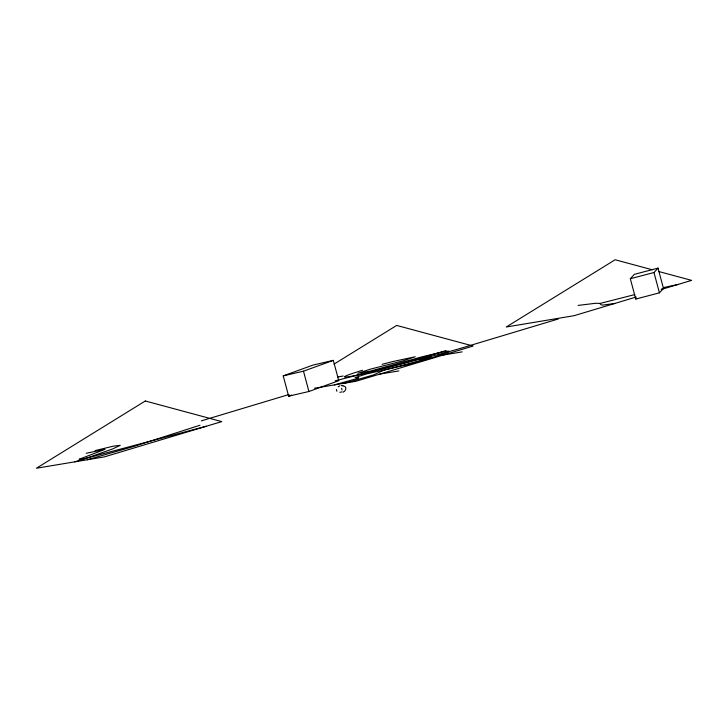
<?xml version="1.0" encoding="UTF-8"?>
<svg xmlns="http://www.w3.org/2000/svg" width="728" height="728" viewBox="0 0 728 728"><rect width="100%" height="100%" fill="white"/><g stroke="black" fill="none" stroke-linecap="round" stroke-linejoin="round"><path stroke-width="1.09" d="M336.391 389.444L336.882 391.264M342.97 392.228C345.909 391.282 347.775 386.304 342.888 385.785M630.321 278.742L634.37 274.338L658.03 268.113L663.472 288.434L659.422 292.838L635.762 299.053L630.321 278.742L653.981 272.518L658.03 268.113M635.762 299.053L636.572 298.18M338.101 386.85L339.849 385.831M341.887 391.764L341.414 391.992M334.034 364.109L396.678 325.425L473.136 346.037L355.674 381.345L314.496 388.224M283.219 375.876L313.058 365.065L333.315 360.369L338.757 380.689L308.927 391.5L288.661 396.196L283.219 375.876L303.476 371.18L333.315 360.369M288.661 396.196L291.646 395.113M362.499 370.215C361.898 370.516 334.58 378.606 348.321 376.776A48.084 2.603 -15 0 0 352.762 376.012L360.478 374.42A35.727 1.929 -15 0 0 372.081 371.671L404.531 362.899L445.918 350.577M74.711 461.852L81.682 459.677A100.528 5.433 -15 0 0 89.59 457.12L112.631 448.949L120.229 445.336L113.559 446.118L95.04 450.605M201.347 420.857L289.061 394.494M558.312 318.973L462.216 347.866A84.484 4.568 -15 0 1 445.836 352.525L335.208 380.817M636.135 297.042L574.137 315.679L506.242 327.009L615.142 259.76L652.279 269.769M661.151 289.526L691.6 280.371L658.831 271.535M200 425.234L134.48 446.246L87.315 459.75M334.334 384.912L356.656 378.633L358.731 377.786L355.164 377.495L366.694 373.901L408.272 364.464L426.936 359.295L443.479 353.954L448.976 351.67L448.794 351.133A36.245 1.956 -15 0 0 443.106 351.851L422.34 356.738L370.397 371.08L357.83 373.291L370.161 369.205L403.312 360.76L415.242 356.747L393.575 361.397A43.034 2.33 -15 0 0 385.057 363.554L382.118 364.319M344.253 383.256L346.209 382.737A65.784 3.558 -15 0 0 352.434 381.062L373.637 374.875L383.146 370.552A24.952 1.347 -15 0 1 386.504 369.46L419.146 360.897L430.958 356.829L416.78 359.514A37.492 2.029 -15 0 0 414.514 360.023M661.898 288.852L663.472 288.434M599.954 303.467L634.789 294.585M206.242 426.262L84.612 458.667A25.826 1.392 -15 0 1 81.873 459.168L79.034 459.304L104.987 449.358L86.213 453.262M663.372 287.624L678.087 284.43M614.769 303.467L602.575 305.132L601.101 304.786L599.836 303.421L595.75 303.276L578.096 305.405M340.64 392.219L339.812 392.237M443.17 355.046L462.198 351.87M337.746 376.931L343.17 376.03M379.852 374.083L398.889 370.907M342.915 385.785L341.377 385.585M341.559 388.224L341.741 388.743M653.981 272.518L659.422 292.838M303.476 371.18L308.927 391.5M341.951 389.526L342.051 390.053M145.3 400.991L36.4 468.24L104.295 456.911L221.758 421.603L145.3 400.991"/></g></svg>
